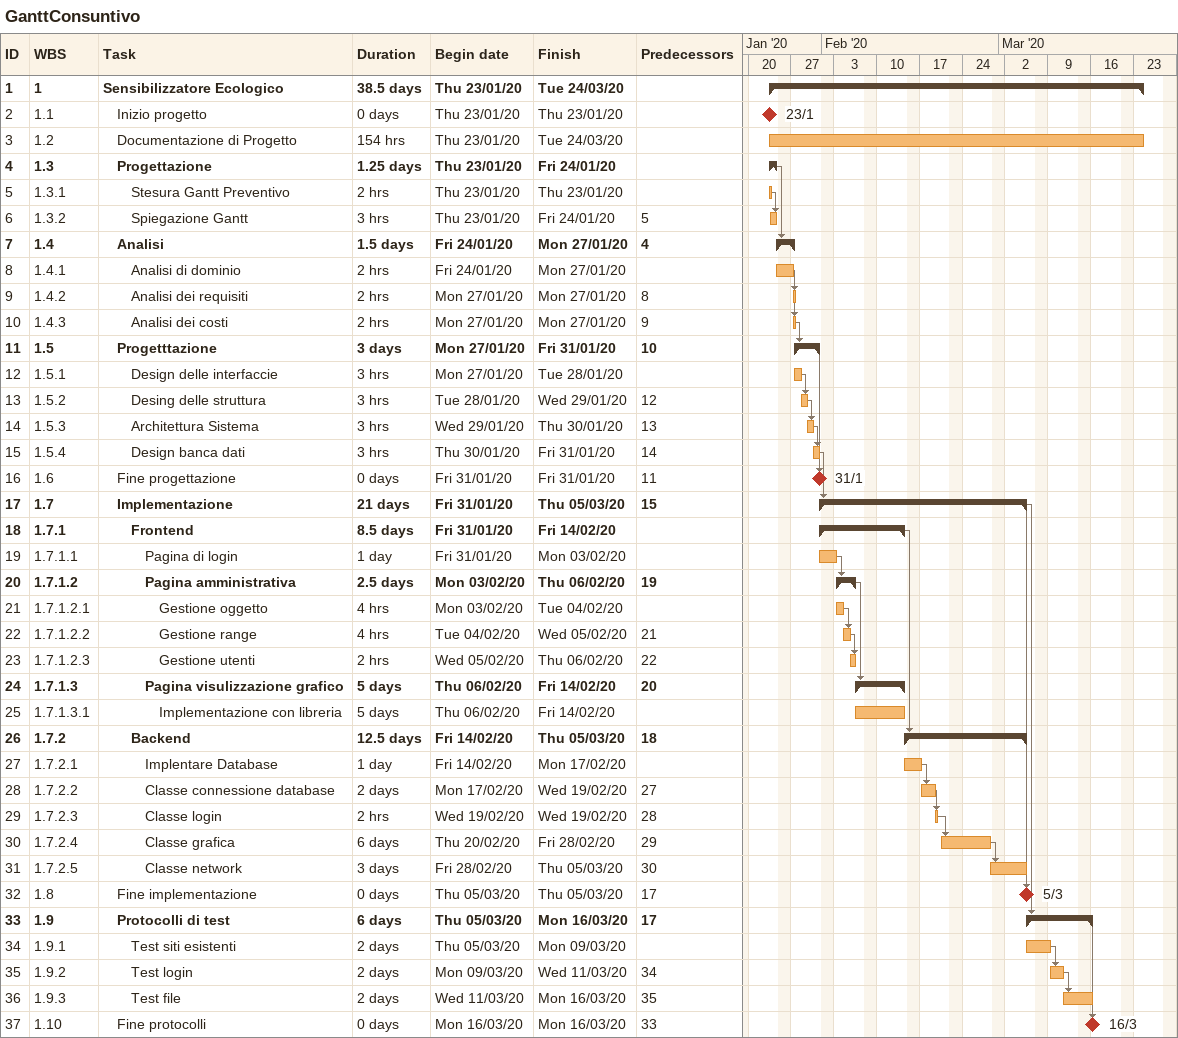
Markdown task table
GanttConsuntivo

| ID | WBS | Task | Duration | Start | Finish | Predecessors |
|---|---|---|---|---|---|---|
| 1 | 1 | **Sensibilizzatore Ecologico** | 38.5d | 2020-01-23 | 2020-03-24 |  |
| 2 | 1.1 | Inizio progetto | 0d | 2020-01-23 | 2020-01-23 |  |
| 3 | 1.2 | Documentazione di Progetto | 154h | 2020-01-23 | 2020-03-24 |  |
| 4 | 1.3 | **Progettazione** | 1.25d | 2020-01-23 | 2020-01-24 |  |
| 5 | 1.3.1 | Stesura Gantt Preventivo | 2h | 2020-01-23 | 2020-01-23 |  |
| 6 | 1.3.2 | Spiegazione Gantt | 3h | 2020-01-23 | 2020-01-24 | 5 |
| 7 | 1.4 | **Analisi** | 1.5d | 2020-01-24 | 2020-01-27 | 4 |
| 8 | 1.4.1 | Analisi di dominio | 2h | 2020-01-24 | 2020-01-27 |  |
| 9 | 1.4.2 | Analisi dei requisiti | 2h | 2020-01-27 | 2020-01-27 | 8 |
| 10 | 1.4.3 | Analisi dei costi | 2h | 2020-01-27 | 2020-01-27 | 9 |
| 11 | 1.5 | **Progetttazione** | 3d | 2020-01-27 | 2020-01-31 | 10 |
| 12 | 1.5.1 | Design delle interfaccie | 3h | 2020-01-27 | 2020-01-28 |  |
| 13 | 1.5.2 | Desing delle struttura | 3h | 2020-01-28 | 2020-01-29 | 12 |
| 14 | 1.5.3 | Architettura Sistema | 3h | 2020-01-29 | 2020-01-30 | 13 |
| 15 | 1.5.4 | Design banca dati | 3h | 2020-01-30 | 2020-01-31 | 14 |
| 16 | 1.6 | Fine progettazione | 0d | 2020-01-31 | 2020-01-31 | 11 |
| 17 | 1.7 | **Implementazione** | 21d | 2020-01-31 | 2020-03-05 | 15 |
| 18 | 1.7.1 | **Frontend** | 8.5d | 2020-01-31 | 2020-02-14 |  |
| 19 | 1.7.1.1 | Pagina di login | 1d | 2020-01-31 | 2020-02-03 |  |
| 20 | 1.7.1.2 | **Pagina amministrativa** | 2.5d | 2020-02-03 | 2020-02-06 | 19 |
| 21 | 1.7.1.2.1 | Gestione oggetto | 4h | 2020-02-03 | 2020-02-04 |  |
| 22 | 1.7.1.2.2 | Gestione range | 4h | 2020-02-04 | 2020-02-05 | 21 |
| 23 | 1.7.1.2.3 | Gestione utenti | 2h | 2020-02-05 | 2020-02-06 | 22 |
| 24 | 1.7.1.3 | **Pagina visulizzazione grafico** | 5d | 2020-02-06 | 2020-02-14 | 20 |
| 25 | 1.7.1.3.1 | Implementazione con libreria | 5d | 2020-02-06 | 2020-02-14 |  |
| 26 | 1.7.2 | **Backend** | 12.5d | 2020-02-14 | 2020-03-05 | 18 |
| 27 | 1.7.2.1 | Implentare Database | 1d | 2020-02-14 | 2020-02-17 |  |
| 28 | 1.7.2.2 | Classe connessione database | 2d | 2020-02-17 | 2020-02-19 | 27 |
| 29 | 1.7.2.3 | Classe login | 2h | 2020-02-19 | 2020-02-19 | 28 |
| 30 | 1.7.2.4 | Classe grafica | 6d | 2020-02-20 | 2020-02-28 | 29 |
| 31 | 1.7.2.5 | Classe network | 3d | 2020-02-28 | 2020-03-05 | 30 |
| 32 | 1.8 | Fine implementazione | 0d | 2020-03-05 | 2020-03-05 | 17 |
| 33 | 1.9 | **Protocolli di test** | 6d | 2020-03-05 | 2020-03-16 | 17 |
| 34 | 1.9.1 | Test siti esistenti | 2d | 2020-03-05 | 2020-03-09 |  |
| 35 | 1.9.2 | Test login | 2d | 2020-03-09 | 2020-03-11 | 34 |
| 36 | 1.9.3 | Test file | 2d | 2020-03-11 | 2020-03-16 | 35 |
| 37 | 1.10 | Fine protocolli | 0d | 2020-03-16 | 2020-03-16 | 33 |
